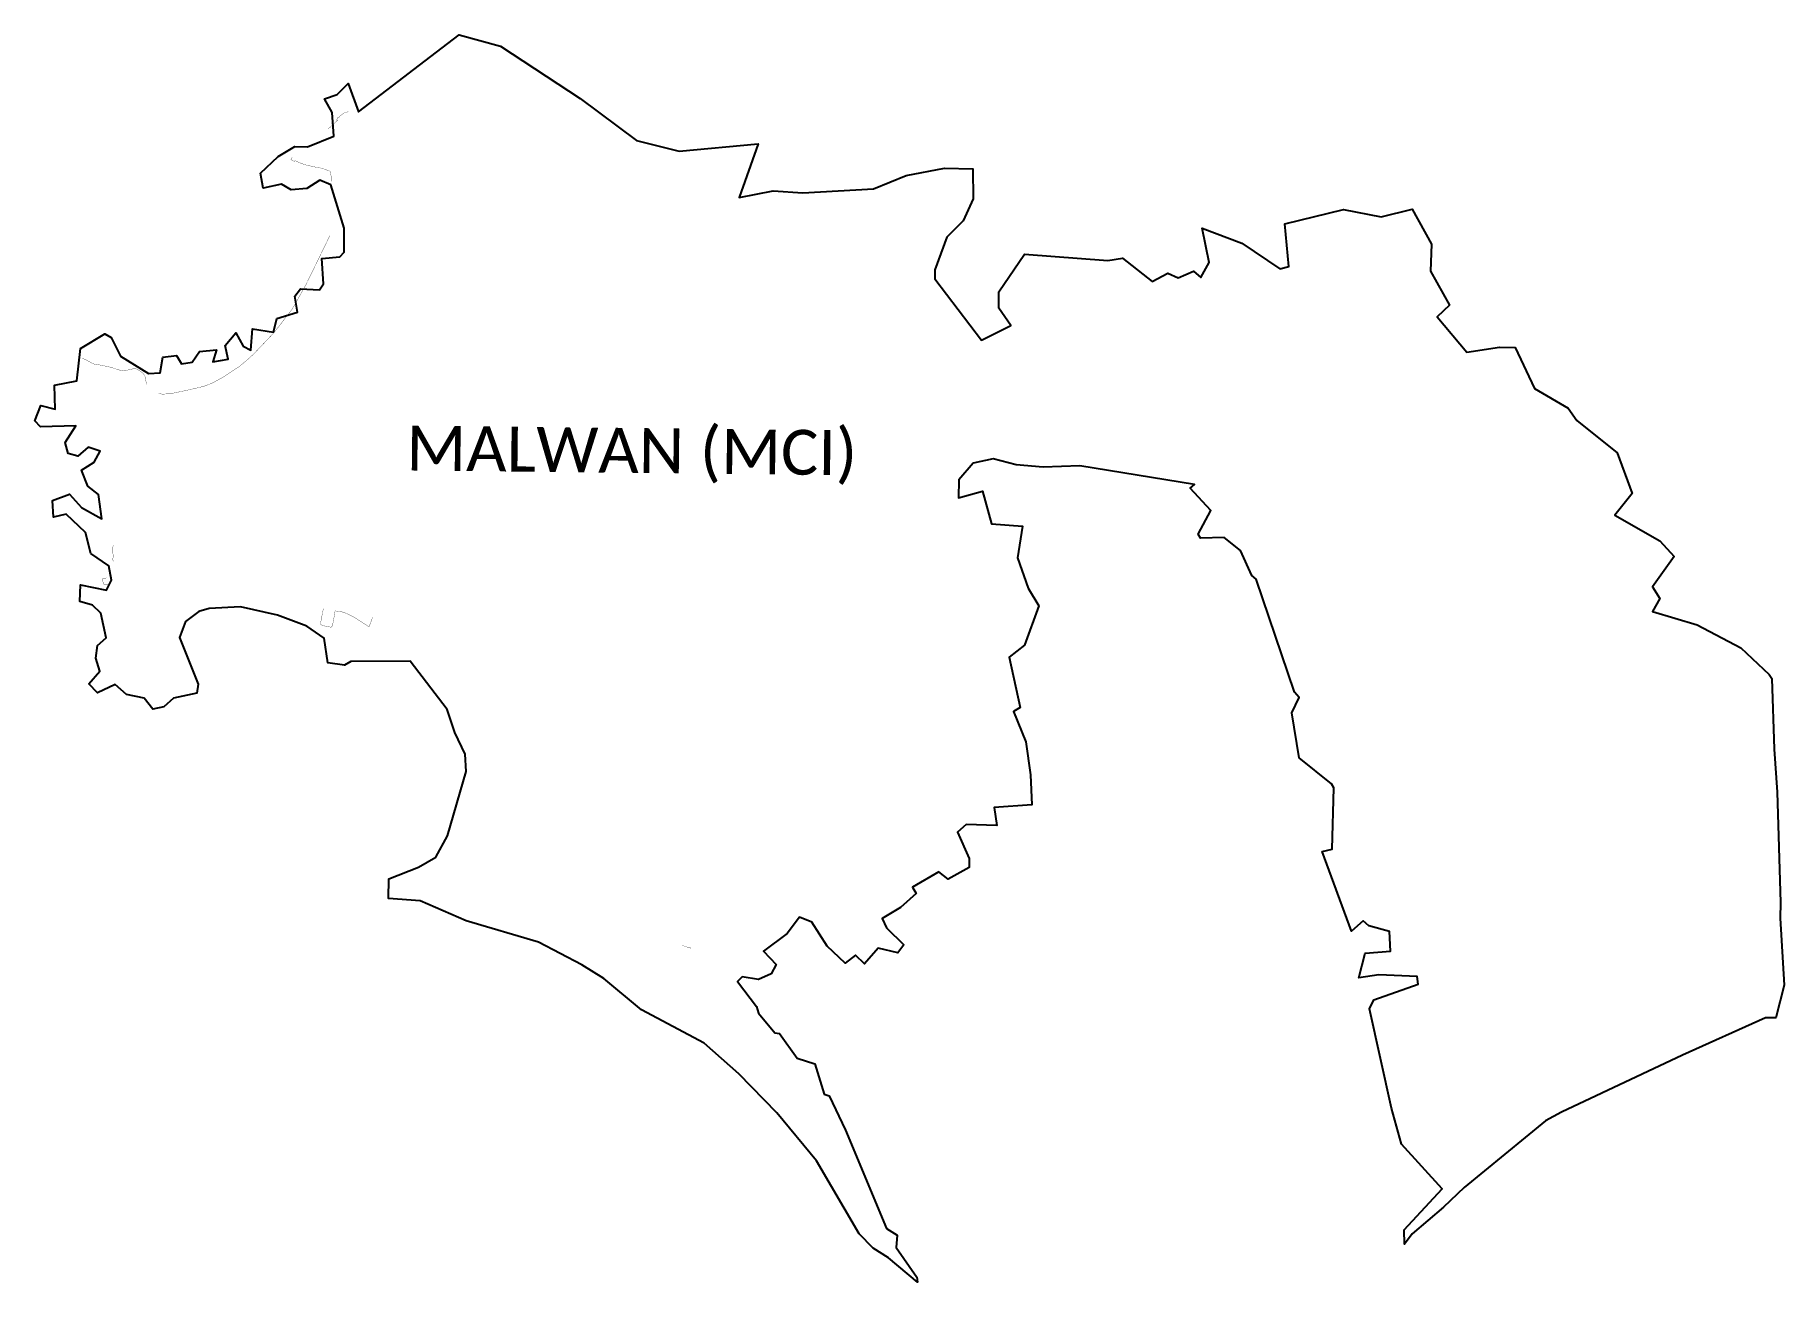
# Model space of a CAD drawing. Header units: metres. Extents: x 334693 to 340967, y 1773231 to 1777706.
import ezdxf

# ---------------------------------------------------------------- set-up
doc = ezdxf.new("R2010")
doc.units = ezdxf.units.M
for name, color, linetype in [('SEAWALL', 170, 'Continuous'), ('village', 3, 'Continuous'), ('VILLAGE NAME', 250, 'Continuous')]:
    doc.layers.add(name, color=color, linetype=linetype)
doc.styles.get("Standard").update_dxf_attribs({"font": 'calibri.ttf'})

msp = doc.modelspace()

# ---------------------------------------------------------------- linework, layer by layer
at = {"layer": 'SEAWALL', "color": 30, "const_width": 1, "flags": 128}
for points in [[(335817.4, 1777430.5), (335801.1, 1777425.4), (335786.5, 1777413.8), (335783.7, 1777410.4), (335782.1, 1777410.4), (335780.8, 1777410), (335779.5, 1777409.2), (335778.6, 1777407.9), (335778.1, 1777405.9), (335778.2, 1777404.3), (335775.3, 1777401.8), (335778, 1777398.8), (335754.7, 1777377.1), (335755.1, 1777375.8), (335744.6, 1777369.7)], [(335616.7, 1777267.2), (335611.3, 1777259.1), (335623.9, 1777251.7), (335626.7, 1777254.6), (335646.9, 1777245.4), (335663.5, 1777239.7), (335703.8, 1777230.7), (335704, 1777231.9), (335723.8, 1777226.9), (335752.8, 1777216.6), (335755.6, 1777199.7), (335755.8, 1777180.9)], [(335751, 1776985.4), (335700, 1776880.4), (335664.7, 1776808.3), (335642.3, 1776768.5), (335616.5, 1776722.5), (335570.5, 1776663), (335551.4, 1776638.2), (335479, 1776562.1), (335451.9, 1776537.3), (335425.7, 1776515.7), (335369.8, 1776478.8), (335331.2, 1776457.4), (335299.9, 1776445.2), (335249.7, 1776433.2), (335179.3, 1776418.4), (335150.6, 1776416.9), (335136.8, 1776419.4)], [(335094.4, 1776450.5), (335092.8, 1776455.2), (335089.5, 1776475.8), (335086.6, 1776484.8), (335080.6, 1776492), (335072.7, 1776498.4), (335063.8, 1776503.6), (335058.3, 1776506.9), (335053.4, 1776508.1), (335044.6, 1776507.6), (335028, 1776503.9), (335019.6, 1776502.1), (335009.5, 1776501.2), (334994, 1776503.9), (334975.1, 1776510.4), (334961.7, 1776514.1), (334945.1, 1776517.6), (334926.7, 1776521.4), (334911.2, 1776523.4), (334901.1, 1776526.2), (334875.8, 1776540.6), (334865.1, 1776544.8), (334862.9, 1776544.8)], [(334973.8, 1775874.3), (334972.6, 1775863), (334972.5, 1775852), (334973.5, 1775841.7), (334973.6, 1775830.3), (334972.3, 1775825.8), (334973.9, 1775817.5)], [(334951.8, 1775757.4), (334936.1, 1775756), (334938.4, 1775734.6), (334951.4, 1775733.4), (334956, 1775731.9), (334956.8, 1775731.2)], [(335728, 1775647.9), (335719.6, 1775604.8), (335719, 1775601.1), (335717.9, 1775594.5), (335718.6, 1775591), (335724.5, 1775587.1), (335739.8, 1775582.9), (335754.9, 1775580.8), (335758.2, 1775582), (335761.4, 1775590.9), (335765.1, 1775609.1), (335768.8, 1775631.8), (335769.9, 1775639.1), (335791, 1775636.8), (335809.7, 1775630.4), (335838.6, 1775616.2), (335867.6, 1775597.4), (335891.9, 1775581.9), (335904.4, 1775616.2)], [(337014.1, 1774438.8), (337044.8, 1774428.8), (337045.7, 1774431.6)]]:
    msp.add_lwpolyline(points, dxfattribs=at)
at = {"layer": 'village', "color": 3, "true_color": 0x00ff00}
msp.add_polyline3d([(340967.2, 1774295.7, 0), (340938.1, 1774178.4, 0), (340900.4, 1774178.4, 0), (340602.5, 1774044.9, 0), (340169.3, 1773840.8, 0), (340111.1, 1773809.5, 0), (339819.6, 1773570.3, 0), (339745.5, 1773499.4, 0), (339633.8, 1773404.2, 0), (339605.6, 1773366.8, 0), (339605, 1773417.7, 0), (339740.5, 1773565.1, 0), (339594.6, 1773725.1, 0), (339558.8, 1773855.1, 0), (339480, 1774210.6, 0), (339496.2, 1774243.6, 0), (339654.9, 1774299.6, 0), (339651, 1774327.2, 0), (339514.2, 1774332.8, 0), (339442.2, 1774321.9, 0), (339464.2, 1774411, 0), (339556, 1774418.6, 0), (339552.4, 1774489.1, 0), (339478, 1774509.3, 0), (339457.5, 1774527.2, 0), (339416.2, 1774489.5, 0), (339310.2, 1774775.2, 0), (339346.8, 1774784, 0), (339352.7, 1775003.6, 0), (339343.6, 1775019, 0), (339227.5, 1775111.4, 0), (339201.3, 1775273.7, 0), (339228.2, 1775328.4, 0), (339210.8, 1775347.2, 0), (339074.1, 1775752.7, 0), (339058.2, 1775766.6, 0), (339017.2, 1775855.8, 0), (338959.1, 1775902.9, 0), (338874.3, 1775900.1, 0), (338865.6, 1775914.6, 0), (338911.7, 1775999.5, 0), (338837, 1776079.6, 0), (338852.4, 1776093.2, 0), (338441, 1776159.7, 0), (338310.1, 1776154.5, 0), (338213.5, 1776163.1, 0), (338130.3, 1776185.3, 0), (338058.4, 1776168.9, 0), (338007, 1776109.7, 0), (338005.9, 1776044.3, 0), (338091.9, 1776069.1, 0), (338124, 1775951.2, 0), (338235.6, 1775942.9, 0), (338217.2, 1775830.1, 0), (338255.6, 1775720.1, 0), (338294.6, 1775657.1, 0), (338242.9, 1775516.1, 0), (338187.7, 1775472.8, 0), (338226.8, 1775292.7, 0), (338203.9, 1775278.3, 0), (338247, 1775169.3, 0), (338264.8, 1775050.8, 0), (338268.7, 1774943.7, 0), (338134.3, 1774933.9, 0), (338143.4, 1774868.5, 0), (338033.5, 1774872.7, 0), (338002.4, 1774845.3, 0), (338044.6, 1774751.2, 0), (338044.5, 1774718.9, 0), (337968.5, 1774676, 0), (337935.7, 1774702.9, 0), (337841.4, 1774647.6, 0), (337853.7, 1774625.5, 0), (337798.3, 1774575.2, 0), (337731.9, 1774535.3, 0), (337747.9, 1774501.7, 0), (337810.4, 1774440.8, 0), (337788.8, 1774412.6, 0), (337717.9, 1774428.3, 0), (337669.2, 1774372.5, 0), (337636.3, 1774404, 0), (337600.1, 1774375.2, 0), (337535.3, 1774435.9, 0), (337480.4, 1774522.6, 0), (337436.1, 1774539.5, 0), (337391.9, 1774481.4, 0), (337306.1, 1774418.3, 0), (337352.4, 1774369.8, 0), (337334.4, 1774336.4, 0), (337288.5, 1774316.7, 0), (337230.6, 1774325.7, 0), (337213.9, 1774309.4, 0), (337281.4, 1774219.3, 0), (337288.3, 1774195.4, 0), (337347.1, 1774124.5, 0), (337364.4, 1774122.6, 0), (337427.8, 1774034, 0), (337490.5, 1774013.6, 0), (337524.2, 1773904.7, 0), (337542.6, 1773899.1, 0), (337601.1, 1773776.1, 0), (337747.5, 1773423.2, 0), (337785.6, 1773399.3, 0), (337782.4, 1773355.3, 0), (337856.8, 1773247.8, 0), (337859.1, 1773230.8, 0), (337755.5, 1773317.8, 0), (337699.5, 1773352.4, 0), (337649.4, 1773403.6, 0), (337496.2, 1773665.5, 0), (337354.1, 1773837.7, 0), (337218.6, 1773977.9, 0), (337093.6, 1774088.3, 0), (336869.4, 1774208.1, 0), (336734.1, 1774320.4, 0), (336655.1, 1774369.3, 0), (336499.5, 1774450.4, 0), (336240.6, 1774527.5, 0), (336074.7, 1774598.2, 0), (335961, 1774607.5, 0), (335962.4, 1774677.7, 0), (336069.4, 1774720.1, 0), (336131.1, 1774755.8, 0), (336173.7, 1774831.6, 0), (336239.7, 1775062.5, 0), (336237, 1775124.5, 0), (336199.1, 1775202.6, 0), (336171.5, 1775285, 0), (336039.7, 1775458.3, 0), (335827, 1775457.4, 0), (335804.3, 1775444.8, 0), (335744.4, 1775452.5, 0), (335731.2, 1775541.1, 0), (335668.8, 1775584, 0), (335563.1, 1775624.2, 0), (335430.6, 1775653.9, 0), (335318.4, 1775647.3, 0), (335280.7, 1775637.1, 0), (335233.5, 1775601.6, 0), (335211.7, 1775544, 0), (335279, 1775376.7, 0), (335273.7, 1775344.4, 0), (335189.9, 1775325.5, 0), (335155.2, 1775294.4, 0), (335116.1, 1775287, 0), (335084.9, 1775325.9, 0), (335021.8, 1775339.3, 0), (334980.9, 1775375.4, 0), (334918.2, 1775345.4, 0), (334887.1, 1775377.2, 0), (334925.9, 1775422.4, 0), (334911.4, 1775469.9, 0), (334918, 1775514.7, 0), (334948.5, 1775543, 0), (334929.5, 1775631, 0), (334899.8, 1775660.1, 0), (334854.9, 1775672.3, 0), (334857.1, 1775732.5, 0), (334949.7, 1775713.8, 0), (334967.6, 1775748.9, 0), (334958.7, 1775800.7, 0), (334893.9, 1775844.8, 0), (334875, 1775920.2, 0), (334805.7, 1775986.8, 0), (334759.8, 1775975.1, 0), (334756.3, 1776035.3, 0), (334817.7, 1776058.3, 0), (334860.1, 1776009.7, 0), (334933.3, 1775969.8, 0), (334921.3, 1776056.5, 0), (334883.2, 1776086.9, 0), (334860.3, 1776144, 0), (334906.2, 1776172.5, 0), (334926.8, 1776211.9, 0), (334884.7, 1776226.9, 0), (334847.2, 1776194.3, 0), (334812.1, 1776203.8, 0), (334802, 1776242.9, 0), (334840.6, 1776303.4, 0), (334713.3, 1776299.5, 0), (334693.5, 1776321.7, 0), (334713.9, 1776376.4, 0), (334765.9, 1776363, 0), (334763.7, 1776449.7, 0), (334843.3, 1776464.5, 0), (334856.2, 1776580.8, 0), (334943.8, 1776633.4, 0), (334966.4, 1776619.6, 0), (335000.6, 1776552.8, 0), (335100.6, 1776490.7, 0), (335142.6, 1776493.9, 0), (335151.8, 1776549.9, 0), (335200.8, 1776556, 0), (335219.2, 1776525.4, 0), (335257, 1776531.4, 0), (335283.2, 1776569.4, 0), (335344.7, 1776575.6, 0), (335331.1, 1776533.4, 0), (335387, 1776542.4, 0), (335375.4, 1776591.2, 0), (335414.1, 1776636.4, 0), (335439.7, 1776589.1, 0), (335467.9, 1776575.3, 0), (335474.2, 1776651, 0), (335548.5, 1776639.1, 0), (335560.7, 1776688.2, 0), (335634.6, 1776711.3, 0), (335625.7, 1776768.6, 0), (335646.4, 1776795.3, 0), (335713.6, 1776791.8, 0), (335728.8, 1776812.9, 0), (335722.4, 1776903.9, 0), (335786.6, 1776909.4, 0), (335802.8, 1776925.9, 0), (335802.1, 1777012.7, 0), (335755.1, 1777168.2, 0), (335715.7, 1777184.4, 0), (335668.5, 1777155, 0), (335612.8, 1777150.4, 0), (335577.5, 1777170.7, 0), (335511.5, 1777155.6, 0), (335502.7, 1777209.3, 0), (335566.2, 1777269.7, 0), (335625.8, 1777305.5, 0), (335671.3, 1777304.8, 0), (335765.9, 1777342.9, 0), (335758.9, 1777427.5, 0), (335731.6, 1777476.9, 0), (335776.9, 1777491.8, 0), (335816.5, 1777531.2, 0), (335854.5, 1777430, 0), (336214.7, 1777705.8, 0), (336362.9, 1777666.1, 0), (336649.1, 1777478.2, 0), (336851.4, 1777326.8, 0), (337004, 1777288.3, 0), (337288, 1777314.6, 0), (337219, 1777122.7, 0), (337341.5, 1777145.9, 0), (337447.8, 1777138.9, 0), (337701.4, 1777154.2, 0), (337818, 1777201, 0), (337956.1, 1777227.5, 0), (338057.8, 1777225.5, 0), (338058.7, 1777117.4, 0), (338022.5, 1777038.6, 0), (337964.3, 1776980.3, 0), (337921.7, 1776863.5, 0), (337921.5, 1776830.8, 0), (338088.2, 1776610.2, 0), (338194.3, 1776663.6, 0), (338150.6, 1776724.9, 0), (338150.3, 1776783.9, 0), (338242.3, 1776919.4, 0), (338542, 1776896.5, 0), (338594.1, 1776905, 0), (338700.4, 1776821.5, 0), (338757.4, 1776851.6, 0), (338793.9, 1776834.7, 0), (338848.5, 1776858.4, 0), (338875.3, 1776835, 0), (338905.7, 1776889.5, 0), (338880, 1777012.5, 0), (339022.1, 1776958.7, 0), (339158.1, 1776866, 0), (339190.4, 1776875, 0), (339176.5, 1777027.9, 0), (339387, 1777079.4, 0), (339522.7, 1777053.2, 0), (339633.8, 1777080.5, 0), (339702.8, 1776955.5, 0), (339699.3, 1776857.9, 0), (339767.6, 1776736.4, 0), (339722.9, 1776694.8, 0), (339829.9, 1776567.4, 0), (339946.4, 1776585, 0), (340002.5, 1776584.6, 0), (340071.6, 1776437.7, 0), (340192.9, 1776367.1, 0), (340223.8, 1776322.6, 0), (340369.1, 1776205.8, 0), (340422.6, 1776060.9, 0), (340359.8, 1775982.4, 0), (340521.6, 1775890.7, 0), (340573.2, 1775834.8, 0), (340495.9, 1775725.8, 0), (340521.5, 1775683.3, 0), (340495.6, 1775637.5, 0), (340655.7, 1775588.6, 0), (340812.5, 1775507.1, 0), (340913.8, 1775410.6, 0), (340923.7, 1775396.9, 0), (340932.2, 1775142.5, 0), (340942.5, 1774988.9, 0), (340954.6, 1774592.9, 0), (340953.9, 1774536, 0)], close=True, dxfattribs=at)

# ---------------------------------------------------------------- texts
at = {"layer": 'VILLAGE NAME', "insert": (336026.4, 1776304.3), "char_height": 161.109, "attachment_point": 1, "rotation": 359.37415}
msp.add_mtext_dynamic_manual_height_columns('{\\fCalibri|b0|i0|c0|p34;MALWAN (MCI)}', width=1896.868, gutter_width=805.5, heights=[0], dxfattribs=at)

doc.saveas('drawing.dxf')
